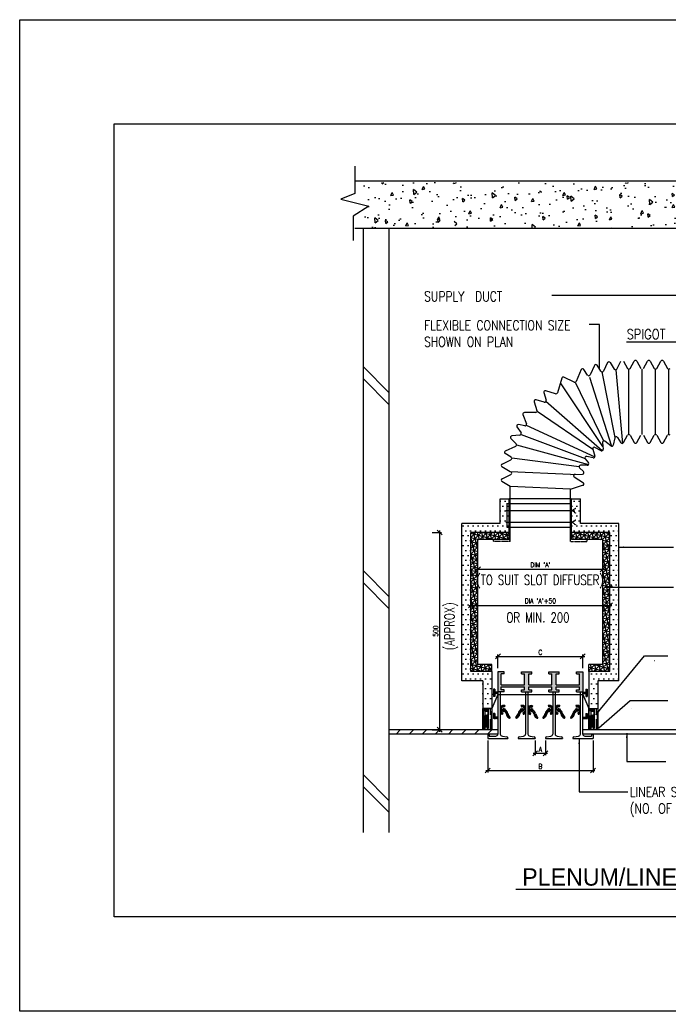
# Model space of a CAD drawing. Header units: millimetres. Extents: x -95178 to 274693, y -2232 to 263302.
# Drawn here: x 80620 to 97100, y 164454 to 189557 of the extents above; entities that cross this region are included whole.
import ezdxf
from ezdxf.enums import TextEntityAlignment as Align

# ---------------------------------------------------------------- set-up
doc = ezdxf.new("R2010")
doc.units = ezdxf.units.MM
doc.linetypes.add('DASHED', pattern=[0.75, 0.5, -0.25])
doc.linetypes.add('HIDDEN', pattern=[0.375, 0.25, -0.125])
doc.layers.add('A4_BOUNDARY', color=6, linetype='Continuous', plot=False)
for name, color, linetype in [('AC-DUCT', 4, 'Continuous'), ('BK-S-DIF', 132, 'Continuous'), ('BKG-S030D_Griddim', 7, 'Continuous'), ('BLOCK_BOUNDARY', 5, 'Continuous'), ('BW-SHEARWALL-TXT', 7, 'Continuous'), ('DET', 9, 'Continuous'), ('DET-CLG', 75, 'Continuous'), ('DET-DIM', 61, 'Continuous'), ('DET-HATCH', 4, 'Continuous'), ('DET-SLAB', 3, 'Continuous'), ('DET-TXT', 4, 'Continuous'), ('INSULATION', 8, 'Continuous')]:
    doc.layers.add(name, color=color, linetype=linetype)
doc.styles.add('ROMANS', font='romans.shx', dxfattribs={"width": 0.8})
doc.styles.add('UNIV', font='univ.shx')
doc.dimstyles.new('DIM', dxfattribs={"dimscale": 50, "dimtxt": 2.5, "dimasz": 2.5, "dimexe": 1, "dimexo": 1, "dimgap": 0.8, "dimtad": 1, "dimdec": 0, "dimzin": 13, "dimdsep": 46, "dimtxsty": 'ROMANS', "dimblk": 'OBLIQUE', "dimcen": 1, "dimdle": 1, "dimclrd": 20, "dimclre": 20, "dimclrt": 7, "dimadec": 0, "dimazin": 0, "dimtfac": 0.4, "dimtdec": 0, "dimtix": 1, "dimtofl": 0, "dimtmove": 2, "dimatfit": 3, "dimfxl": 1, "dimtolj": 1, "dimtzin": 13, "dimlwd": -1, "dimlwe": -1, "dimarcsym": 0})
pattern_1 = [(37.5, (-8704.435, 86869.685), (-0.8504103, 26.012121), [0, -20.52, 0, -22.95, 0, -21.9375]), (7.5, (-8704.435, 86869.685), (23.8919855, 38.098972), [0, -11.07, 0, -18.495, 0, -7.0875]), (327.5, (-8721.04, 86869.685), (42.040915, 0.0763972), [0, -6.75, 0, -24.3, 0, -31.725]), (317.5, (-8721.04, 86869.685), (40.582709, 11.84862), [0, -3.375, 0, -15.93, 0, -18.225])]

# ---------------------------------------------------------------- blocks, each defined once
blk = doc.blocks.new('_Oblique')
at = {"layer": 'BKG-S030D_Griddim', "color": 0, "lineweight": -2}
blk.add_line((-0.5, -0.5), (0.5, 0.5), dxfattribs=at)
blk = doc.blocks.new('*D332')
at = {"layer": 'Defpoints', "color": 0, "linetype": 'ByBlock', "transparency": 16777216}
for p in [(92475, 171360), (95144, 171360), (95144, 170548)]:
    blk.add_point(p, dxfattribs=at)
at = {"layer": 'DET-DIM', "color": 20, "linetype": 'ByBlock', "transparency": 16777216}
for p, q in [((92475, 171310), (92475, 170498)), ((95144, 171310), (95144, 170498)), ((92425, 170548), (95194, 170548))]:
    blk.add_line(p, q, dxfattribs=at)
at = {"layer": 'DET-DIM', "color": 20, "linetype": 'ByBlock', "transparency": 16777216, "xscale": 125, "yscale": 125, "zscale": 125, "rotation": 180}
blk.add_blockref('_Oblique', (92475, 170548), dxfattribs=at)
at = {"layer": 'DET-DIM', "color": 20, "linetype": 'ByBlock', "transparency": 16777216, "xscale": 125, "yscale": 125, "zscale": 125}
blk.add_blockref('_Oblique', (95144, 170548), dxfattribs=at)
at = {"layer": 'DET-DIM', "color": 7, "linetype": 'ByBlock', "transparency": 16777216, "insert": (93810, 170651), "char_height": 125, "attachment_point": 5, "style": 'ROMANS'}
blk.add_mtext('\\A1;B', dxfattribs=at)
blk = doc.blocks.new('*D333')
at = {"layer": 'Defpoints', "color": 0, "linetype": 'ByBlock', "transparency": 16777216}
for p in [(93678, 171360), (93941, 171360), (93941, 170985)]:
    blk.add_point(p, dxfattribs=at)
at = {"layer": 'DET-DIM', "color": 20, "linetype": 'ByBlock', "transparency": 16777216}
for p, q in [((93678, 171310), (93678, 170935)), ((93941, 171310), (93941, 170935)), ((93628, 170985), (93991, 170985))]:
    blk.add_line(p, q, dxfattribs=at)
at = {"layer": 'DET-DIM', "color": 20, "linetype": 'ByBlock', "transparency": 16777216, "xscale": 125, "yscale": 125, "zscale": 125, "rotation": 180}
blk.add_blockref('_Oblique', (93678, 170985), dxfattribs=at)
at = {"layer": 'DET-DIM', "color": 20, "linetype": 'ByBlock', "transparency": 16777216, "xscale": 125, "yscale": 125, "zscale": 125}
blk.add_blockref('_Oblique', (93941, 170985), dxfattribs=at)
at = {"layer": 'DET-DIM', "color": 7, "linetype": 'ByBlock', "transparency": 16777216, "insert": (93810, 171087), "char_height": 125, "attachment_point": 5, "style": 'ROMANS'}
blk.add_mtext('\\A1;A', dxfattribs=at)
blk = doc.blocks.new('*D337')
at = {"layer": 'Defpoints', "color": 0, "linetype": 'ByBlock', "transparency": 16777216}
for p in [(94885, 173438), (92735, 173090), (94885, 173090)]:
    blk.add_point(p, dxfattribs=at)
at = {"layer": 'DET-DIM', "color": 20, "linetype": 'ByBlock', "transparency": 16777216}
for p, q in [((92735, 173140), (92735, 173488)), ((94885, 173140), (94885, 173488)), ((92685, 173438), (94935, 173438))]:
    blk.add_line(p, q, dxfattribs=at)
at = {"layer": 'DET-DIM', "color": 20, "linetype": 'ByBlock', "transparency": 16777216, "xscale": 125, "yscale": 125, "zscale": 125, "rotation": 180}
blk.add_blockref('_Oblique', (92735, 173438), dxfattribs=at)
at = {"layer": 'DET-DIM', "color": 20, "linetype": 'ByBlock', "transparency": 16777216, "xscale": 125, "yscale": 125, "zscale": 125}
blk.add_blockref('_Oblique', (94885, 173438), dxfattribs=at)
at = {"layer": 'DET-DIM', "color": 7, "linetype": 'ByBlock', "transparency": 16777216, "insert": (93810, 173540), "char_height": 125, "attachment_point": 5, "style": 'ROMANS'}
blk.add_mtext('\\A1;C', dxfattribs=at)
blk = doc.blocks.new('*D334')
at = {"layer": 'Defpoints', "color": 0, "linetype": 'ByBlock', "transparency": 16777216}
for p in [(95392, 175643), (92228, 175161), (95392, 175161)]:
    blk.add_point(p, dxfattribs=at)
at = {"layer": 'DET-DIM', "color": 20, "linetype": 'ByBlock', "transparency": 16777216}
for p, q in [((92178, 175643), (95442, 175643)), ((92228, 175211), (92228, 175693)), ((95392, 175211), (95392, 175693))]:
    blk.add_line(p, q, dxfattribs=at)
at = {"layer": 'DET-DIM', "color": 20, "linetype": 'ByBlock', "transparency": 16777216, "xscale": 125, "yscale": 125, "zscale": 125, "rotation": 180}
blk.add_blockref('_Oblique', (92228, 175643), dxfattribs=at)
at = {"layer": 'DET-DIM', "color": 20, "linetype": 'ByBlock', "transparency": 16777216, "xscale": 125, "yscale": 125, "zscale": 125}
blk.add_blockref('_Oblique', (95392, 175643), dxfattribs=at)
at = {"layer": 'DET-DIM', "color": 7, "linetype": 'ByBlock', "transparency": 16777216, "insert": (93810, 175757), "char_height": 125, "attachment_point": 5, "style": 'ROMANS'}
blk.add_mtext("\\A1;DIM 'A'", dxfattribs=at)
blk = doc.blocks.new('*D335')
at = {"layer": 'Defpoints', "color": 0, "linetype": 'ByBlock', "transparency": 16777216}
for p in [(92048, 174838), (95572, 174838), (95572, 174730)]:
    blk.add_point(p, dxfattribs=at)
at = {"layer": 'DET-DIM', "color": 20, "linetype": 'ByBlock', "transparency": 16777216}
for p, q in [((91998, 174730), (95622, 174730)), ((92048, 174788), (92048, 174680)), ((95572, 174788), (95572, 174680))]:
    blk.add_line(p, q, dxfattribs=at)
at = {"layer": 'DET-DIM', "color": 20, "linetype": 'ByBlock', "transparency": 16777216, "xscale": 125, "yscale": 125, "zscale": 125, "rotation": 180}
blk.add_blockref('_Oblique', (92048, 174730), dxfattribs=at)
at = {"layer": 'DET-DIM', "color": 20, "linetype": 'ByBlock', "transparency": 16777216, "xscale": 125, "yscale": 125, "zscale": 125}
blk.add_blockref('_Oblique', (95572, 174730), dxfattribs=at)
at = {"layer": 'DET-DIM', "color": 7, "linetype": 'ByBlock', "transparency": 16777216, "insert": (93810, 174844), "char_height": 125, "attachment_point": 5, "style": 'ROMANS'}
blk.add_mtext("\\A1;DIA 'A'+50", dxfattribs=at)
blk = doc.blocks.new('*D336')
at = {"layer": 'Defpoints', "color": 0, "linetype": 'ByBlock', "transparency": 16777216}
for p in [(91020, 176576), (91020, 171581), (91258, 171581)]:
    blk.add_point(p, dxfattribs=at)
at = {"layer": 'DET-DIM', "color": 20, "linetype": 'ByBlock', "transparency": 16777216}
for p, q in [((91070, 176576), (91308, 176576)), ((91258, 176626), (91258, 171531)), ((91070, 171581), (91308, 171581))]:
    blk.add_line(p, q, dxfattribs=at)
at = {"layer": 'DET-DIM', "color": 20, "linetype": 'ByBlock', "transparency": 16777216, "xscale": 125, "yscale": 125, "zscale": 125}
for p, rotation in [((91258, 176576), 90), ((91258, 171581), 270)]:
    blk.add_blockref('_Oblique', p, dxfattribs=dict(at, rotation=rotation))
at = {"layer": 'DET-DIM', "color": 7, "linetype": 'ByBlock', "transparency": 16777216, "insert": (91155, 174079), "char_height": 125, "attachment_point": 5, "rotation": 90, "style": 'ROMANS'}
blk.add_mtext('\\A1;500', dxfattribs=at)

msp = doc.modelspace()

# ---------------------------------------------------------------- hatches: boundary and pattern name
at = {"layer": 'BK-S-DIF'}
h = msp.add_hatch(dxfattribs=at)
h.set_pattern_fill('AR-SAND', color=8, scale=27, style=0)
h.set_pattern_definition([(37.5, (-8704.435, 87238.282), (-1.700821, 52.024242), [0, -41.04, 0, -45.9, 0, -43.875]), (7.5, (-8704.435, 87238.28), (47.78397, 76.197944), [0, -22.14, 0, -36.99, 0, -14.175]), (327.5, (-8737.645, 87238.282), (84.08183, 0.152794), [0, -13.5, 0, -48.6, 0, -63.45]), (317.5, (-8737.645, 87238.28), (81.16542, 23.69724), [0, -6.75, 0, -31.86, 0, -36.45])])
h.paths.add_polyline_path([(93518.272, 172666.005), (93809.931, 172666.005), (93809.931, 172721.505), (93518.272, 172721.505), (93518.272, 172993.448), (93593.272, 172993.448), (93593.272, 173045.948), (93331.137, 173045.948), (93331.137, 172993.448), (93406.137, 172993.448), (93406.137, 172721.505), (92817.883, 172721.505), (92817.883, 172993.448), (92892.365, 172993.448), (92892.365, 173045.948), (92734.56, 173045.948), (92734.56, 172538.994), (92892.365, 172538.994), (92892.365, 172591.494), (92817.883, 172591.494), (92817.883, 172666.005), (93406.137, 172666.005), (93406.137, 172591.494), (93331.137, 172591.494), (93331.137, 172538.994), (93593.272, 172538.994), (93593.272, 172591.494), (93518.272, 172591.494)])
h.paths.add_polyline_path([(94213.083, 172721.505), (94213.083, 172993.448), (94288.083, 172993.448), (94288.083, 173045.948), (94025.948, 173045.948), (94025.948, 172993.448), (94100.948, 172993.448), (94100.948, 172721.505), (93809.931, 172721.505), (93809.931, 172666.005), (94100.948, 172666.005), (94100.948, 172591.494), (94025.948, 172591.494), (94025.948, 172538.994), (94288.083, 172538.994), (94288.083, 172591.494), (94213.083, 172591.494), (94213.083, 172666.005), (94801.979, 172666.005), (94801.979, 172591.494), (94727.497, 172591.494), (94727.497, 172538.994), (94885.302, 172538.994), (94885.302, 173045.948), (94727.497, 173045.948), (94727.497, 172993.448), (94801.979, 172993.448), (94801.979, 172721.505)])
h = msp.add_hatch(dxfattribs=at)
h.set_pattern_fill('AR-SAND', color=8, scale=18, style=0)
h.set_pattern_definition([(37.5, (-111480.124, 3004.512), (-1.1338804, 34.6828278), [0, -27.36, 0, -30.6, 0, -29.25]), (7.5, (-111480.124, 3004.51), (31.855981, 50.798629), [0, -14.76, 0, -24.66, 0, -9.45]), (327.5, (-111502.264, 3004.512), (56.0545535, 0.101863), [0, -9, 0, -32.4, 0, -42.3]), (317.5, (-111502.264, 3004.51), (54.110279, 15.79816), [0, -4.5, 0, -21.24, 0, -24.3])])
h.paths.add_polyline_path([(92659.56, 172497.801), (92734.56, 172497.801), (92734.56, 172535.301), (92659.56, 172535.301), (92659.56, 172608.405), (92622.06, 172608.405), (92622.06, 172424.697), (92659.56, 172424.697)])
h.paths.add_polyline_path([(92622.06, 171862.295), (92734.56, 171862.295), (92734.56, 171899.795), (92659.56, 171899.795), (92659.56, 171993.61), (92622.06, 171993.61)])
h = msp.add_hatch(dxfattribs=at)
h.set_pattern_fill('AR-SAND', color=8, scale=13.5, style=0)
h.set_pattern_definition(pattern_1)
h.paths.add_polyline_path([(94885.302, 172535.301), (94885.302, 172497.801), (94960.302, 172497.801), (94960.302, 172424.697), (94997.802, 172424.697), (94997.802, 172608.405), (94960.302, 172608.405), (94960.302, 172535.301)])
h.paths.add_polyline_path([(94960.302, 171899.795), (94885.302, 171899.795), (94885.302, 171862.295), (94997.802, 171862.295), (94997.802, 171993.61), (94960.302, 171993.61)])
h = msp.add_hatch(dxfattribs=at)
h.set_pattern_fill('AR-SAND', color=8, scale=13.5, style=0)
h.set_pattern_definition(pattern_1)
h.paths.add_polyline_path([(92861.277, 172009.679), (92851.572, 171973.457, -0.154689742), (92793.704, 172010.446), (92793.704, 172156.027, -0.292294911), (92910.402, 172193.016), (92900.697, 172156.794, 1)])
h = msp.add_hatch(dxfattribs=at)
h.set_pattern_fill('AR-SAND', color=8, scale=13.5, style=0)
h.set_pattern_definition(pattern_1)
h.paths.add_polyline_path([(92919.639, 172083.236, 1), (92842.335, 172083.236, 1)])
h = msp.add_hatch(dxfattribs=at)
h.set_pattern_fill('AR-SAND', color=8, scale=13.5, style=0)
h.set_pattern_definition(pattern_1)
edge = h.paths.add_edge_path()
edge.add_arc((92856.821, 171970.894), 85.832, 12.093389, 63.1300068)
edge.add_arc((92870.082, 171976.888), 113.676, 9.6281927, 64.2669329)
edge.add_arc((93031.074, 171886.165), 12, 325.8279425, 400.885584)
edge.add_arc((93267.539, 172090.893), 300.776, 198.4104095, 220.885584)
edge.add_arc((93030.907, 171885.919), 12, 246.9232738, 325.8279425)
edge.add_arc((93081.934, 172005.685), 142.183, 186.7893058, 246.9232738)
edge.add_line((93041.002, 171879.424), (93040.836, 171879.179))
h = msp.add_hatch(dxfattribs=at)
h.set_pattern_fill('AR-SAND', color=8, scale=13.5, style=0)
h.set_pattern_definition(pattern_1)
edge = h.paths.add_edge_path()
edge.add_arc((93372.135, 171970.894), 85.832, 116.8699932, 167.906611)
edge.add_arc((93358.875, 171976.888), 113.676, 115.7330671, 170.3718073)
edge.add_arc((93197.882, 171886.165), 12, 139.114416, 214.1720575)
edge.add_arc((92961.418, 172090.893), 300.776, 319.114416, 341.5895905)
edge.add_arc((93198.049, 171885.919), 12, 214.1720575, 293.0767262)
edge.add_arc((93147.022, 172005.685), 142.183, 293.0767262, 353.2106942)
edge.add_line((93187.954, 171879.424), (93188.121, 171879.179))
h = msp.add_hatch(dxfattribs=at)
h.set_pattern_fill('AR-SAND', color=8, scale=13.5, style=0)
h.set_pattern_definition(pattern_1)
h.paths.add_polyline_path([(93386.622, 172083.236, 1), (93309.317, 172083.236, 1)])
h = msp.add_hatch(dxfattribs=at)
h.set_pattern_fill('AR-SAND', color=8, scale=13.5, style=0)
h.set_pattern_definition(pattern_1)
h.paths.add_polyline_path([(93367.679, 172009.679), (93377.385, 171973.457, 0.154689742), (93435.253, 172010.446), (93435.253, 172156.027, 0.292294911), (93318.554, 172193.016), (93328.26, 172156.794, -1)])
h = msp.add_hatch(dxfattribs=at)
h.set_pattern_fill('AR-SAND', color=8, scale=13.5, style=0)
h.set_pattern_definition(pattern_1)
h.paths.add_polyline_path([(93563.808, 172006.078), (93554.103, 171969.856, -0.154689742), (93496.235, 172006.845), (93496.235, 172152.426, -0.292294911), (93612.933, 172189.415), (93603.228, 172153.193, 1)])
h = msp.add_hatch(dxfattribs=at)
h.set_pattern_fill('AR-SAND', color=8, scale=13.5, style=0)
h.set_pattern_definition(pattern_1)
h.paths.add_polyline_path([(93622.17, 172079.636, 1), (93544.866, 172079.636, 1)])
h = msp.add_hatch(dxfattribs=at)
h.set_pattern_fill('AR-SAND', color=8, scale=13.5, style=0)
h.set_pattern_definition(pattern_1)
edge = h.paths.add_edge_path()
edge.add_arc((93559.352, 171967.294), 85.832, 12.093389, 63.1300068)
edge.add_arc((93572.613, 171973.288), 113.676, 9.6281927, 64.2669329)
edge.add_arc((93733.605, 171882.564), 12, 325.8279425, 400.885584)
edge.add_arc((93970.07, 172087.292), 300.776, 198.4104095, 220.885584)
edge.add_arc((93733.438, 171882.318), 12, 246.9232738, 325.8279425)
edge.add_arc((93784.465, 172002.084), 142.183, 186.7893058, 246.9232738)
edge.add_line((93743.533, 171875.824), (93743.367, 171875.578))
h = msp.add_hatch(dxfattribs=at)
h.set_pattern_fill('AR-SAND', color=8, scale=13.5, style=0)
h.set_pattern_definition(pattern_1)
edge = h.paths.add_edge_path()
edge.add_arc((94060.635, 171970.894), 85.832, 116.8699932, 167.906611)
edge.add_arc((94047.375, 171976.888), 113.676, 115.7330671, 170.3718073)
edge.add_arc((93886.382, 171886.165), 12, 139.114416, 214.1720575)
edge.add_arc((93649.918, 172090.893), 300.776, 319.114416, 341.5895905)
edge.add_arc((93886.549, 171885.919), 12, 214.1720575, 293.0767262)
edge.add_arc((93835.522, 172005.685), 142.183, 293.0767262, 353.2106942)
edge.add_line((93876.454, 171879.424), (93876.621, 171879.179))
h = msp.add_hatch(dxfattribs=at)
h.set_pattern_fill('AR-SAND', color=8, scale=13.5, style=0)
h.set_pattern_definition(pattern_1)
h.paths.add_polyline_path([(94075.122, 172083.236, 1), (93997.817, 172083.236, 1)])
h = msp.add_hatch(dxfattribs=at)
h.set_pattern_fill('AR-SAND', color=8, scale=13.5, style=0)
h.set_pattern_definition(pattern_1)
h.paths.add_polyline_path([(94056.179, 172009.679), (94065.885, 171973.457, 0.154689742), (94123.753, 172010.446), (94123.753, 172156.027, 0.292294911), (94007.054, 172193.016), (94016.76, 172156.794, -1)])
h = msp.add_hatch(dxfattribs=at)
h.set_pattern_fill('AR-SAND', color=8, scale=13.5, style=0)
h.set_pattern_definition(pattern_1)
h.paths.add_polyline_path([(94183.753, 172156.027), (94183.753, 172010.446, 0.154689742), (94241.621, 171973.457), (94251.327, 172009.679, -1), (94290.746, 172156.794), (94300.452, 172193.016, 0.292294911)])
h = msp.add_hatch(dxfattribs=at)
h.set_pattern_fill('AR-SAND', color=8, scale=13.5, style=0)
h.set_pattern_definition(pattern_1)
edge = h.paths.add_edge_path()
edge.add_arc((94271.036, 172083.236), 38.652, 0, 360)
h = msp.add_hatch(dxfattribs=at)
h.set_pattern_fill('AR-SAND', color=8, scale=13.5, style=0)
h.set_pattern_definition(pattern_1)
edge = h.paths.add_edge_path()
edge.add_arc((94260.131, 171976.888), 113.676, 9.6281927, 64.2669329)
edge.add_arc((94421.123, 171886.165), 12, 325.8279425, 400.885584)
edge.add_arc((94657.588, 172090.893), 300.776, 198.4104095, 220.885584)
edge.add_arc((94420.957, 171885.919), 12, 246.9232738, 325.8279425)
edge.add_arc((94471.984, 172005.685), 142.183, 186.7893058, 246.9232738)
edge.add_line((94431.052, 171879.424), (94430.885, 171879.179))
edge.add_arc((94246.871, 171970.894), 85.832, 12.093389, 63.1300068)
h = msp.add_hatch(dxfattribs=at)
h.set_pattern_fill('AR-SAND', color=8, scale=13.5, style=0)
h.set_pattern_definition(pattern_1)
edge = h.paths.add_edge_path()
edge.add_arc((94762.184, 171970.894), 85.832, 116.8699932, 167.906611)
edge.add_arc((94748.924, 171976.888), 113.676, 115.7330671, 170.3718073)
edge.add_arc((94587.932, 171886.165), 12, 139.114416, 214.1720575)
edge.add_arc((94351.467, 172090.893), 300.776, 319.114416, 341.5895905)
edge.add_arc((94588.099, 171885.919), 12, 214.1720575, 293.0767262)
edge.add_arc((94537.071, 172005.685), 142.183, 293.0767262, 353.2106942)
edge.add_line((94578.003, 171879.424), (94578.17, 171879.179))
h = msp.add_hatch(dxfattribs=at)
h.set_pattern_fill('AR-SAND', color=8, scale=13.5, style=0)
h.set_pattern_definition(pattern_1)
h.paths.add_polyline_path([(94776.671, 172083.236, 1), (94699.367, 172083.236, 1)])
h = msp.add_hatch(dxfattribs=at)
h.set_pattern_fill('AR-SAND', color=8, scale=13.5, style=0)
h.set_pattern_definition(pattern_1)
h.paths.add_polyline_path([(94757.728, 172009.679), (94767.434, 171973.457, 0.154689742), (94825.302, 172010.446), (94825.302, 172156.027, 0.292294911), (94708.603, 172193.016), (94718.309, 172156.794, -1)])
at = {"layer": 'DET-CLG'}
h = msp.add_hatch(dxfattribs=at)
h.set_pattern_fill('ANSI31', color=256, scale=1875, style=0)
h.set_pattern_definition([(45, (7177.6, 86840), (-165.72815, 165.72815), [])])
h.paths.add_polyline_path([(89982.236, 171581.367), (89982.236, 171472.053), (92734.56, 171472.053), (92734.56, 171581.367)])
at = {"layer": 'DET-HATCH'}
h = msp.add_hatch(dxfattribs=at)
h.set_pattern_fill('AR-CONC', color=256, scale=112.5, angle=45, style=0)
h.set_pattern_definition([(95, (7177.6, 86840), (620.496, 520.658), [84.375, -928.125]), (40, (7177.6, 86840), (-708.741, 487.989), [67.5, -742.5]), (145.4514, (7229.3, 86883.4), (-88.2444, 1008.647), [71.7077, -788.785]), (91.1842, (7018.5, 86999.1), (980.6546, 717.3155), [126.562, -1392.187]), (141.6356, (7100.2, 87058.9), (-31.386, 1518.426), [107.562, -1183.177]), (36.1842, (7018.5, 86999.1), (-31.388, 1518.426), [101.25, -1113.75]), (66, (7137.8, 87038.87), (795.118, 154.5553), [84.375, -928.125]), (11, (7137.8, 87038.9), (-383.297, 770.4095), [67.5, -742.5]), (116.4514, (7204.1, 87051.75), (411.8216, 924.9644), [71.7077, -788.785]), (82.5, (7177.6, 86840), (-255.14233, 274.48854), [0, -733.5, 0, -753.75, 0, -745.3125]), (52.5, (7177.6, 86840), (-104.4821, 523.0231), [0, -429.75, 0, -716.625, 0, -284.0625]), (12.5, (7000.2, 86662.6), (442.59544, 406.71086), [0, -281.25, 0, -877.5, 0, -1164.375]), (2.5, (6920.66, 86583.05), (384.2887, 543.5548), [0, -365.625, 0, -582.75, 0, -826.875])])
h.paths.add_polyline_path([(91624.278, 184281.179), (91507.24, 184612.901, -0.056944179), (91587.995, 184656.23), (91652.988, 184281.179), (91716.575, 184281.179), (91667.186, 184678.706, -0.087420426), (91807.264, 184678.706), (91757.876, 184281.179), (91821.462, 184281.179), (91886.456, 184656.23, -0.056944179), (91967.211, 184612.901), (91850.173, 184281.179), (95769.689, 184281.179), (95652.651, 184612.901, -0.056944179), (95733.407, 184656.23), (95798.4, 184281.179), (95861.987, 184281.179), (95812.598, 184678.706, -0.087420426), (95952.676, 184678.706), (95903.287, 184281.179), (95966.874, 184281.179), (96031.867, 184656.23, -0.056944179), (96112.622, 184612.901), (95995.585, 184281.179), (101312.707, 184281.179), (101195.669, 184612.901, -0.056944179), (101276.424, 184656.23), (101341.418, 184281.179), (101405.004, 184281.179), (101355.616, 184678.706, -0.087420426), (101495.694, 184678.706), (101446.305, 184281.179), (101509.892, 184281.179), (101574.885, 184656.23, -0.056944179), (101655.64, 184612.901), (101538.602, 184281.179), (107205.665, 184281.179), (107088.627, 184612.901, -0.056944179), (107169.382, 184656.23), (107234.376, 184281.179), (107297.962, 184281.179), (107248.574, 184678.706, -0.087420426), (107388.652, 184678.706), (107339.263, 184281.179), (107402.85, 184281.179), (107467.843, 184656.23, -0.056944179), (107548.598, 184612.901), (107431.56, 184281.179), (107830.233, 184281.179), (107830.233, 185437.443), (89325.541, 185437.443), (89325.541, 184281.179)])
at = {"layer": 'INSULATION'}
h = msp.add_hatch(dxfattribs=at)
h.set_pattern_fill('DOTS', color=256, scale=2000, style=0)
h.set_pattern_definition([(0, (304042.44, 63621.16), (62.5, 125), [0, -125])])
h.paths.add_polyline_path([(92048.304, 173051.358), (92048.304, 176576.358), (93022.441, 176576.358), (93022.441, 177429.901), (92792.441, 177429.901), (92792.441, 176806.358), (91817.522, 176806.358), (91817.022, 176805.858), (91817.022, 172821.858), (91817.522, 172821.358), (92352.34, 172821.358), (92352.34, 172119.415), (92582.34, 172119.415), (92582.34, 173051.358)])
h.paths.add_polyline_path([(94827.421, 176806.358), (94827.421, 177429.901), (94597.421, 177429.901), (94597.421, 176576.358), (95571.558, 176576.358), (95571.558, 173051.358), (95037.523, 173051.358), (95037.523, 172119.415), (95267.523, 172119.415), (95267.523, 172821.358), (95801.058, 172821.358), (95801.558, 172821.858), (95801.558, 176805.858), (95801.058, 176806.358)])
h = msp.add_hatch(dxfattribs=at)
h.set_pattern_fill('NET3', color=256, scale=800, angle=45, style=0)
h.set_pattern_definition([(45, (249451.52, 39133.57), (-70.71068, 70.71068), []), (105, (249451.52, 39133.57), (-96.592583, -25.881905), []), (165, (249451.52, 39133.57), (-25.881905, -96.592583), [])])
h.paths.add_polyline_path([(95391.558, 176396.358), (95391.558, 173231.358), (95037.523, 173231.358), (95037.523, 173051.358), (95571.558, 173051.358), (95571.558, 176576.358), (94597.421, 176576.358), (94597.421, 176396.858), (94597.921, 176396.358)])
h.paths.add_polyline_path([(93022.441, 176396.358), (93022.441, 176576.358), (92048.304, 176576.358), (92048.304, 173051.358), (92582.34, 173051.358), (92582.34, 173231.358), (92228.304, 173231.358), (92228.304, 176396.358)])
h = msp.add_hatch(dxfattribs=at)
h.set_pattern_fill('AR-RROOF', color=256, scale=80, angle=90, style=0)
h.set_pattern_definition([(90, (249451.52, 39133.566), (-80, 176), [1200, -160, 400, -80]), (90, (249411.52, 39239.97), (-106.4, -80), [240, -26.4, 480, -60]), (90, (249383.52, 39173.566), (-53.6, 416), [640, -112, 320, -80])])
h.paths.add_polyline_path([(92352.34, 171581.367), (92581.022, 171581.367), (92581.022, 172119.415), (92352.34, 172119.415)])
h = msp.add_hatch(dxfattribs=at)
h.set_pattern_fill('AR-RROOF', color=256, scale=80, angle=90, style=0)
h.set_pattern_definition([(90, (252136.705, 39133.566), (-80, 176), [1200, -160, 400, -80]), (90, (252096.7, 39239.97), (-106.4, -80), [240, -26.4, 480, -60]), (90, (252068.705, 39173.566), (-53.6, 416), [640, -112, 320, -80])])
h.paths.add_polyline_path([(95037.523, 171581.367), (95266.205, 171581.367), (95266.205, 172119.415), (95037.523, 172119.415)])

# ---------------------------------------------------------------- linework, layer by layer
at = {"layer": 'A4_BOUNDARY'}
msp.add_lwpolyline([(80619.738, 189557.192), (116122.491, 189557.192), (116122.491, 164454.235), (80619.738, 164454.235)], close=True, dxfattribs=at)
at = {"layer": 'AC-DUCT', "color": 9}
for p, q in [((95179.5, 180806.93), (95068.223, 180567.198)), ((95341.895, 180657.49), (95245.256, 180811.11)), ((95515.429, 180875.985), (95407.14, 180660.613)), ((95581.088, 180878.433), (95680.74, 180712.347)), ((95745.97, 180713.967), (95851.304, 180911.085)), ((95917.062, 180911.796), (96019.6, 180729.505)), ((96084.968, 180729.505), (96188.35, 180913.295)), ((96254.108, 180914.006), (96356.647, 180731.715)), ((96424.743, 180729.505), (96528.125, 180913.295)), ((96593.493, 180913.295), (96696.875, 180729.505)), ((96762.243, 180729.505), (96865.625, 180913.295)), ((96930.993, 180913.295), (97034.375, 180729.505)), ((94666.956, 180382.048), (94404.342, 180506.185)), ((94843.612, 180699.254), (94717.516, 180401.335)), ((95002.822, 180562.466), (94909.533, 180705.158)), ((95059.247, 180512.601), (95611.297, 178761.761)), ((95367.933, 180640.395), (95699.779, 178980.896)), ((95721.72, 180695.194), (95893.049, 178830.208)), ((96052.284, 179057.433), (96052.284, 180710.39)), ((96392.059, 179057.433), (96392.059, 180710.39)), ((96729.559, 179057.433), (96729.559, 180710.39)), ((97067.059, 179057.433), (97067.059, 180710.39)), ((94352.36, 180482.93), (94243.394, 180114.979)), ((95395.343, 178755.602), (94317.984, 180366.85)), ((94699.664, 180364.063), (95408.366, 178892.789)), ((93899.279, 180116.639), (93954.048, 179924.664)), ((94196.929, 180089.63), (93945.849, 180162.924)), ((93655.326, 179885.113), (93724.184, 179664.901)), ((93908.479, 179878.102), (93700.625, 179932.579)), ((95379.882, 178645.925), (93949.166, 179893.541)), ((93370.041, 179559.385), (93457.901, 179328.003)), ((93689.187, 179616.218), (93404.306, 179610.189)), ((93725.719, 179650.104), (95139.565, 178686.742)), ((93216.47, 179248.502), (93319.988, 179098.889)), ((93416.253, 179277.775), (93253.897, 179306.756)), ((93452.52, 179291.768), (95190.805, 178489.66)), ((93292.899, 179040.24), (93086.841, 179019.537)), ((93320.669, 179057.234), (94943.313, 178448.121)), ((95914.308, 178851.131), (96019.6, 179038.317)), ((96084.968, 179038.317), (96188.35, 178854.528)), ((96253.718, 178854.528), (96359.011, 179041.714)), ((96424.743, 179038.317), (96528.125, 178854.528)), ((96593.493, 178854.528), (96696.875, 179038.317)), ((96762.243, 179038.317), (96865.625, 178854.528)), ((96930.993, 178854.528), (97034.375, 179038.317)), ((92923.376, 178642.904), (93186.503, 178760.995)), ((93197.704, 178821.684), (93064.034, 178955.747)), ((93208.423, 178799.317), (95031.47, 178297.394)), ((95385.746, 178854.676), (95402.285, 178683.944)), ((95597.878, 178768.493), (95446.256, 178887.766)), ((95696.464, 178971.595), (95657.737, 178790.14)), ((95764.817, 178983.835), (95849.945, 178849.449)), ((93067.773, 178481.71), (92918.535, 178577.094)), ((95145.921, 178463.15), (94985.484, 178501.562)), ((95139.943, 178685.334), (95190.674, 178510.045)), ((95347.374, 178647.207), (95193.55, 178728.88)), ((93047.022, 178112.839), (92836.803, 178241.297)), ((92839.915, 178306.987), (93064.031, 178416.415)), ((94790.692, 178240.034), (93083.908, 178459.407)), ((94998.088, 178276.979), (94828.188, 178276.979)), ((94947.043, 178442.211), (95027.798, 178337.362)), ((92839.915, 177934.987), (93064.031, 178044.415)), ((93047.022, 178112.839), (93047.521, 178113.318)), ((94572.341, 178046.457), (93047.521, 178113.318)), ((94572.84, 178045.935), (94878.033, 178053.618)), ((94663.688, 177983.847), (94903.51, 177834.635)), ((94802.711, 178211.963), (94903.51, 178118.635)), ((93047.022, 177740.839), (92836.803, 177869.297)), ((93047.022, 177740.839), (93047.521, 177741.318)), ((93047.022, 176344.066), (93047.022, 177740.839)), ((94572.341, 177674.457), (93047.521, 177741.318)), ((94572.84, 177673.935), (94878.033, 177769.618)), ((94572.84, 176344.066), (94572.84, 177673.935)), ((92967.86, 176704.339), (92967.86, 177317.812)), ((94602.84, 177300.937), (92967.86, 177300.937)), ((94602.84, 176704.339), (94602.84, 177317.812)), ((94602.84, 176704.339), (92967.86, 176704.339))]:
    msp.add_line(p, q, dxfattribs=at)
at = {"layer": 'AC-DUCT', "linetype": 'HIDDEN'}
for p, q in [((93022.441, 176396.858), (93022.441, 177429.901)), ((94597.421, 177429.901), (93022.441, 177429.901)), ((94572.84, 176559.566), (94572.84, 177473.109)), ((94597.421, 176396.858), (94597.421, 177429.901)), ((92624.014, 176344.066), (92624.014, 176404.066)), ((94995.848, 176344.066), (94995.848, 176404.066))]:
    msp.add_line(p, q, dxfattribs=at)
at = {"layer": 'AC-DUCT', "color": 6}
for p, q in [((92936.098, 177135.173), (94600.931, 177135.173)), ((92936.098, 176837.231), (94600.931, 176837.231))]:
    msp.add_line(p, q, dxfattribs=at)
at = {"layer": 'AC-DUCT', "color": 6, "linetype": 'HIDDEN'}
for p, q in [((94618.985, 177133.513), (94705.854, 177192.076)), ((94618.985, 177133.513), (94701.189, 177068.564)), ((94618.985, 176835.571), (94705.854, 176894.134)), ((94618.985, 176835.571), (94701.189, 176770.622))]:
    msp.add_line(p, q, dxfattribs=at)
at = {"layer": 'AC-DUCT'}
for p, q in [((92791.941, 176806.358), (92792.441, 176806.858)), ((94827.921, 176806.358), (94827.421, 176806.858)), ((92048.304, 173051.358), (92048.304, 176576.358)), ((93022.441, 176576.358), (92048.304, 176576.358)), ((95571.558, 176576.358), (94597.421, 176576.358)), ((95571.558, 173051.358), (95571.558, 176576.358)), ((92228.304, 176395.858), (92228.804, 176396.358)), ((92228.304, 173231.858), (92228.304, 176395.858)), ((93021.941, 176396.358), (92228.804, 176396.358)), ((94597.921, 176396.358), (94597.421, 176396.858)), ((95391.058, 176396.358), (94597.921, 176396.358)), ((95391.058, 176396.358), (95391.558, 176395.858)), ((95391.558, 173231.858), (95391.558, 176395.858)), ((92228.804, 173231.358), (92228.304, 173231.858)), ((92582.34, 173231.358), (92228.804, 173231.358)), ((92582.34, 173051.358), (92582.34, 173231.358)), ((95391.058, 173231.358), (95037.523, 173231.358)), ((95037.523, 173051.358), (95037.523, 173231.358)), ((95391.558, 173231.858), (95391.058, 173231.358)), ((92582.34, 173051.358), (92048.304, 173051.358)), ((92582.34, 173051.358), (92582.34, 172119.415)), ((95037.523, 173051.358), (95037.523, 172119.415)), ((95571.558, 173051.358), (95037.523, 173051.358)), ((92734.56, 172470.534), (92582.34, 172119.415)), ((92734.56, 172470.534), (94885.302, 172470.534)), ((94885.302, 172470.534), (95037.523, 172119.415))]:
    msp.add_line(p, q, dxfattribs=at)
at = {"layer": 'AC-DUCT', "linetype": 'DASHED'}
for p, q in [((93047.022, 176344.066), (92624.014, 176344.066)), ((94572.84, 176344.066), (94995.848, 176344.066))]:
    msp.add_line(p, q, dxfattribs=at)
at = {"layer": 'AC-DUCT', "color": 6, "linetype": 'HIDDEN', "const_width": 18.75}
for points in [[(94618.985, 177124.138, 1), (94618.985, 177142.888, 1)], [(94618.985, 176826.196, 1), (94618.985, 176844.946, 1)]]:
    msp.add_lwpolyline(points, format="xyb", close=True, dxfattribs=at)
at = {"layer": 'AC-DUCT', "color": 9}
for centre, radius, start, end in [((95213.514, 180791.142), 37.5, 32.173256, 155.1007956), ((95548.932, 180859.14), 37.5, 30.9638884, 153.3068121), ((96221.424, 180895.621), 37.5, 29.3577535, 151.8813025), ((96560.809, 180894.91), 37.5, 29.3577535, 150.6422465), ((96898.309, 180894.91), 37.5, 29.3577535, 150.6422465), ((94388.316, 180472.282), 37.5, 64.7000991, 163.5037366), ((94878.146, 180684.637), 37.5, 33.1757401, 157.0592211), ((95034.209, 180582.986), 37.5, 213.1757401, 335.1007956), ((95373.636, 180677.458), 37.5, 212.173256, 333.3068121), ((95712.896, 180731.641), 37.5, 210.9638884, 331.8813025), ((96052.284, 180747.89), 37.5, 209.3577535, 330.6422465), ((96729.559, 180747.89), 37.5, 209.3577535, 330.6422465), ((97067.059, 180747.89), 37.5, 209.3577535, 330.6422465), ((94682.982, 180415.952), 37.5, 244.7000991, 337.0592211), ((93935.341, 180126.927), 37.5, 73.726587, 195.9228981), ((94207.438, 180125.627), 37.5, 253.726587, 343.5037366), ((93691.117, 179896.304), 37.5, 75.3133995, 197.363922), ((93917.987, 179914.376), 37.5, 255.3133995, 15.9228981), ((93405.099, 179572.697), 37.5, 91.2124367, 200.7924932), ((93688.393, 179653.71), 37.5, 271.2124367, 17.363922), ((93247.308, 179269.839), 37.5, 79.8790797, 214.6796831), ((93422.843, 179314.691), 37.5, 259.8790797, 20.7924932), ((93090.589, 178982.225), 37.5, 95.7372425, 224.9159194), ((93289.15, 179077.552), 37.5, 275.7372425, 34.6796831), ((95733.138, 178963.768), 37.5, 32.3523774, 167.9522989), ((96052.284, 179019.933), 37.5, 29.3577535, 150.6422465), ((96729.559, 179019.933), 37.5, 29.3577535, 150.6422465), ((97067.059, 179019.933), 37.5, 29.3577535, 150.6422465), ((93171.149, 178795.207), 37.5, 294.1704405, 44.9159194), ((95175.965, 178695.759), 37.5, 62.0338183, 196.1410944), ((95423.071, 178858.292), 37.5, 51.8097643, 185.5330482), ((95621.063, 178797.967), 37.5, 231.8097643, 347.9522989), ((95882.276, 178862.415), 33.961, 197.5664693, 340.5938446), ((96221.034, 178872.912), 37.5, 209.3577535, 330.6422465), ((96560.809, 178872.912), 37.5, 209.3577535, 330.6422465), ((96898.309, 178872.912), 37.5, 209.3577535, 330.6422465), ((92938.731, 178608.691), 37.5, 114.1704405, 237.4157264), ((94976.752, 178465.093), 37.5, 76.5356968, 217.6035284), ((95154.652, 178499.62), 37.5, 256.5356968, 16.1410944), ((95364.959, 178680.328), 37.5, 242.0338183, 5.5330482), ((92856.368, 178273.289), 37.5, 116.0246719, 238.5517557), ((93047.577, 178450.113), 37.5, 296.0246719, 57.4157264), ((94828.188, 178239.479), 37.5, 90, 227.2041832), ((94998.088, 178314.479), 37.5, 270, 37.6035284), ((93047.577, 178078.113), 37.5, 296.0246719, 57.4157264), ((94689.165, 178011.363), 37.5, 90, 227.2041832), ((94878.033, 178091.118), 37.5, 270, 47.2041832), ((92856.368, 177901.289), 37.5, 116.0246719, 238.5517557), ((94878.033, 177807.118), 37.5, 270, 47.2041832)]:
    msp.add_arc(centre, radius, start, end, dxfattribs=at)
at = {"layer": 'BK-S-DIF'}
for p, q in [((92892.365, 173045.948), (92734.56, 173045.948)), ((92734.56, 173045.948), (92734.56, 172538.994)), ((92892.365, 172993.448), (92817.883, 172993.448)), ((92817.883, 172721.505), (92817.883, 172993.448)), ((92892.365, 172993.448), (92892.365, 173045.948)), ((93331.137, 173045.948), (93593.272, 173045.948)), ((93331.137, 172993.448), (93331.137, 173045.948)), ((93331.137, 172993.448), (93406.137, 172993.448)), ((93406.137, 172721.505), (93406.137, 172993.448)), ((93518.272, 172993.448), (93593.272, 172993.448)), ((93518.272, 172721.505), (93518.272, 172993.448)), ((93593.272, 172993.448), (93593.272, 173045.948)), ((94025.948, 173045.948), (94288.083, 173045.948)), ((94025.948, 172993.448), (94025.948, 173045.948)), ((94025.948, 172993.448), (94100.948, 172993.448)), ((94100.948, 172721.505), (94100.948, 172993.448)), ((94213.083, 172993.448), (94288.083, 172993.448)), ((94213.083, 172721.505), (94213.083, 172993.448)), ((94288.083, 172993.448), (94288.083, 173045.948)), ((94727.497, 173045.948), (94885.302, 173045.948)), ((94727.497, 172993.448), (94727.497, 173045.948)), ((94727.497, 172993.448), (94801.979, 172993.448)), ((94801.979, 172721.505), (94801.979, 172993.448)), ((94885.302, 173045.948), (94885.302, 172538.994)), ((92817.883, 172721.505), (93406.137, 172721.505)), ((93518.272, 172721.505), (94100.948, 172721.505)), ((94213.083, 172721.505), (94801.979, 172721.505)), ((92659.56, 172608.405), (92622.06, 172608.405)), ((92622.06, 172608.405), (92622.06, 172424.697)), ((92659.56, 172608.405), (92659.56, 172535.301)), ((92734.56, 172535.301), (92659.56, 172535.301)), ((92734.56, 172497.801), (92659.56, 172497.801)), ((92659.56, 172497.801), (92659.56, 172424.697)), ((92734.56, 172538.994), (92734.56, 171472.053)), ((92892.365, 172538.994), (92734.56, 172538.994)), ((92794.56, 172538.994), (92794.56, 171472.053)), ((92817.883, 172666.005), (93406.137, 172666.005)), ((92817.883, 172591.494), (92817.883, 172666.005)), ((92892.365, 172591.494), (92817.883, 172591.494)), ((92892.365, 172538.994), (92892.365, 172591.494)), ((93331.137, 172591.494), (93406.137, 172591.494)), ((93331.137, 172538.994), (93331.137, 172591.494)), ((93331.137, 172538.994), (93593.272, 172538.994)), ((93406.137, 172591.494), (93406.137, 172666.005)), ((93435.253, 172538.994), (93435.253, 171472.053)), ((93495.253, 172538.994), (93495.253, 171472.053)), ((93518.272, 172666.005), (94100.948, 172666.005)), ((93518.272, 172591.494), (93518.272, 172666.005)), ((93518.272, 172591.494), (93593.272, 172591.494)), ((93593.272, 172538.994), (93593.272, 172591.494)), ((94025.948, 172591.494), (94100.948, 172591.494)), ((94025.948, 172538.994), (94025.948, 172591.494)), ((94025.948, 172538.994), (94288.083, 172538.994)), ((94100.948, 172591.494), (94100.948, 172666.005)), ((94123.753, 172538.994), (94123.753, 171472.053)), ((94183.753, 172538.994), (94183.753, 171472.053)), ((94213.083, 172591.494), (94213.083, 172666.005)), ((94213.083, 172666.005), (94801.979, 172666.005)), ((94213.083, 172591.494), (94288.083, 172591.494)), ((94288.083, 172538.994), (94288.083, 172591.494)), ((94727.497, 172591.494), (94801.979, 172591.494)), ((94727.497, 172538.994), (94727.497, 172591.494)), ((94727.497, 172538.994), (94885.302, 172538.994)), ((94801.979, 172591.494), (94801.979, 172666.005)), ((94825.302, 171472.053), (94825.302, 172538.994)), ((94885.302, 171472.053), (94885.302, 172538.994)), ((94885.302, 172535.301), (94960.302, 172535.301)), ((94885.302, 172497.801), (94960.302, 172497.801)), ((94960.302, 172608.405), (94997.802, 172608.405)), ((94960.302, 172608.405), (94960.302, 172535.301)), ((94960.302, 172497.801), (94960.302, 172424.697)), ((94997.802, 172608.405), (94997.802, 172424.697)), ((92659.56, 172424.697), (92622.06, 172424.697)), ((94960.302, 172424.697), (94997.802, 172424.697)), ((92659.56, 171993.61), (92622.06, 171993.61)), ((92622.06, 171993.61), (92622.06, 171862.295)), ((92659.56, 171993.61), (92659.56, 171899.795)), ((92861.277, 172009.679), (92851.572, 171973.457)), ((92910.402, 172193.016), (92900.697, 172156.794)), ((93318.554, 172193.016), (93328.26, 172156.794)), ((93367.679, 172009.679), (93377.385, 171973.457)), ((93563.808, 172006.078), (93554.103, 171969.856)), ((93612.933, 172189.415), (93603.228, 172153.193)), ((94007.054, 172193.016), (94016.76, 172156.794)), ((94056.179, 172009.679), (94065.885, 171973.457)), ((94251.327, 172009.679), (94241.621, 171973.457)), ((94300.452, 172193.016), (94290.746, 172156.794)), ((94708.603, 172193.016), (94718.309, 172156.794)), ((94757.728, 172009.679), (94767.434, 171973.457)), ((94960.302, 171993.61), (94997.802, 171993.61)), ((94960.302, 171993.61), (94960.302, 171899.795)), ((94997.802, 171993.61), (94997.802, 171862.295)), ((92734.56, 171862.295), (92622.06, 171862.295)), ((92734.56, 171899.795), (92659.56, 171899.795)), ((93041.002, 171879.424), (93040.836, 171879.179)), ((93187.954, 171879.424), (93188.121, 171879.179)), ((93743.533, 171875.824), (93743.367, 171875.578)), ((93876.454, 171879.424), (93876.621, 171879.179)), ((94431.052, 171879.424), (94430.885, 171879.179)), ((94578.003, 171879.424), (94578.17, 171879.179)), ((94885.302, 171899.795), (94960.302, 171899.795)), ((94885.302, 171862.295), (94997.802, 171862.295)), ((92475.454, 171472.053), (92512.954, 171472.053)), ((92475.454, 171472.053), (92475.454, 171359.553)), ((92512.954, 171472.053), (92512.954, 171419.553)), ((95106.908, 171472.053), (95144.408, 171472.053)), ((95106.908, 171472.053), (95106.908, 171419.553)), ((95144.408, 171472.053), (95144.408, 171359.553)), ((92475.454, 171359.553), (92982.947, 171359.553)), ((92512.954, 171419.553), (92682.06, 171419.553)), ((92847.06, 171419.553), (92957.848, 171401.209)), ((92982.947, 171371.612), (92982.947, 171359.553)), ((93246.866, 171371.612), (93246.866, 171359.553)), ((93246.866, 171359.553), (93677.544, 171359.553)), ((93271.965, 171401.209), (93382.753, 171419.553)), ((93547.753, 171419.553), (93652.668, 171401.365)), ((93677.544, 171371.806), (93677.544, 171359.553)), ((93941.462, 171371.806), (93941.462, 171359.553)), ((93941.462, 171359.553), (94372.569, 171359.553)), ((93966.338, 171401.365), (94071.253, 171419.553)), ((94236.253, 171419.553), (94347.454, 171401.198)), ((94372.569, 171371.599), (94372.569, 171359.553)), ((94636.487, 171371.599), (94636.487, 171359.553)), ((94636.487, 171359.553), (95144.408, 171359.553)), ((94661.601, 171401.198), (94772.802, 171419.553)), ((94937.802, 171419.553), (95106.908, 171419.553))]:
    msp.add_line(p, q, dxfattribs=at)
for centre in [(92880.987, 172083.236), (93347.97, 172083.236), (93583.518, 172079.636), (94036.47, 172083.236), (94271.036, 172083.236), (94738.019, 172083.236)]:
    msp.add_circle(centre, 38.652, dxfattribs=at)
for centre, radius, start, end in [((92880.987, 172083.236), 113.652, 75, 140.1734911), ((92880.987, 172083.236), 113.652, 219.8265089, 255), ((92880.987, 172083.236), 76.152, 75, 255), ((92856.821, 171970.894), 85.832, 12.093389, 63.1300068), ((92870.082, 171976.888), 113.676, 9.6281927, 64.2669329), ((93081.934, 172005.685), 142.183, 186.7893058, 246.9232738), ((93267.539, 172090.893), 300.776, 198.4104095, 220.885584), ((92961.418, 172090.893), 300.776, 319.114416, 341.5895905), ((93147.022, 172005.685), 142.183, 293.0767262, 353.2106942), ((93358.875, 171976.888), 113.676, 115.7330671, 170.3718073), ((93372.135, 171970.894), 85.832, 116.8699932, 167.906611), ((93347.97, 172083.236), 113.652, 39.8265089, 105), ((93347.97, 172083.236), 76.152, 285, 105), ((93347.97, 172083.236), 113.652, 285, 320.1734911), ((93583.518, 172079.636), 113.652, 75, 140.1734911), ((93583.518, 172079.636), 113.652, 219.8265089, 255), ((93583.518, 172079.636), 76.152, 75, 255), ((93559.352, 171967.294), 85.832, 12.093389, 63.1300068), ((93572.613, 171973.288), 113.676, 9.6281927, 64.2669329), ((93784.465, 172002.084), 142.183, 186.7893058, 246.9232738), ((93970.07, 172087.292), 300.776, 198.4104095, 220.885584), ((93649.918, 172090.893), 300.776, 319.114416, 341.5895905), ((93835.522, 172005.685), 142.183, 293.0767262, 353.2106942), ((94047.375, 171976.888), 113.676, 115.7330671, 170.3718073), ((94060.635, 171970.894), 85.832, 116.8699932, 167.906611), ((94036.47, 172083.236), 113.652, 39.8265089, 105), ((94036.47, 172083.236), 76.152, 285, 105), ((94036.47, 172083.236), 113.652, 285, 320.1734911), ((94271.036, 172083.236), 113.652, 75, 140.1734911), ((94271.036, 172083.236), 113.652, 219.8265089, 255), ((94271.036, 172083.236), 76.152, 75, 255), ((94246.871, 171970.894), 85.832, 12.093389, 63.1300068), ((94260.131, 171976.888), 113.676, 9.6281927, 64.2669329), ((94471.984, 172005.685), 142.183, 186.7893058, 246.9232738), ((94657.588, 172090.893), 300.776, 198.4104095, 220.885584), ((94351.467, 172090.893), 300.776, 319.114416, 341.5895905), ((94537.071, 172005.685), 142.183, 293.0767262, 353.2106942), ((94748.924, 171976.888), 113.676, 115.7330671, 170.3718073), ((94762.184, 171970.894), 85.832, 116.8699932, 167.906611), ((94738.019, 172083.236), 113.652, 39.8265089, 105), ((94738.019, 172083.236), 76.152, 285, 105), ((94738.019, 172083.236), 113.652, 285, 320.1734911), ((93030.907, 171885.919), 12, 246.9232738, 325.8279425), ((93031.074, 171886.165), 12, 325.8279425, 40.885584), ((93197.882, 171886.165), 12, 139.114416, 214.1720575), ((93198.049, 171885.919), 12, 214.1720575, 293.0767262), ((93733.438, 171882.318), 12, 246.9232738, 325.8279425), ((93733.605, 171882.564), 12, 325.8279425, 40.885584), ((93886.382, 171886.165), 12, 139.114416, 214.1720575), ((93886.549, 171885.919), 12, 214.1720575, 293.0767262), ((94420.957, 171885.919), 12, 246.9232738, 325.8279425), ((94421.123, 171886.165), 12, 325.8279425, 40.885584), ((94587.932, 171886.165), 12, 139.114416, 214.1720575), ((94588.099, 171885.919), 12, 214.1720575, 293.0767262), ((92682.06, 171472.053), 52.5, 270, 0), ((92847.06, 171472.053), 52.5, 180, 270), ((93382.753, 171472.053), 52.5, 270, 0), ((93547.753, 171472.053), 52.5, 180, 270), ((94071.253, 171472.053), 52.5, 270, 0), ((94236.253, 171472.053), 52.5, 180, 270), ((94772.802, 171472.053), 52.5, 270, 0), ((94937.802, 171472.053), 52.5, 180, 270), ((92952.947, 171371.612), 30, 0, 80.5983671), ((93276.866, 171371.612), 30, 99.4016329, 180), ((93647.544, 171371.806), 30, 0, 80.1651941), ((93971.462, 171371.806), 30, 99.8348059, 180), ((94342.569, 171371.599), 30, 0, 80.627372), ((94666.487, 171371.599), 30, 99.372628, 180)]:
    msp.add_arc(centre, radius, start, end, dxfattribs=at)
at = {"layer": 'BLOCK_BOUNDARY'}
msp.add_lwpolyline([(113731.734, 186927.358), (113731.734, 166844.993), (83010.496, 166844.993), (83010.496, 186927.358)], close=True, dxfattribs=at)
at = {"layer": 'DET', "color": 8}
for p, q in [((89105.022, 185849.566), (89105.022, 185163.566)), ((89105.022, 185163.566), (88755.522, 185019.566)), ((88755.522, 185019.566), (89466.522, 184839.066)), ((89466.522, 184839.066), (89069.022, 184586.066)), ((89069.022, 184586.066), (89069.022, 183972.566)), ((89325.541, 168978.758), (89325.541, 184281.179)), ((89982.236, 168978.758), (89982.236, 184281.179))]:
    msp.add_line(p, q, dxfattribs=at)
at = {"layer": 'DET', "color": 4}
for p, q in [((89982.236, 180112.039), (89325.541, 180768.734)), ((89982.236, 179810.914), (89325.541, 180467.609)), ((89982.236, 174947.33), (89325.541, 175604.025)), ((89982.236, 174646.204), (89325.541, 175302.899)), ((89982.236, 169782.621), (89325.541, 170439.316)), ((89982.236, 169481.495), (89325.541, 170138.19))]:
    msp.add_line(p, q, dxfattribs=at)
at = {"layer": 'DET-CLG'}
for p, q in [((92734.56, 171581.367), (89982.236, 171581.367)), ((92734.56, 171472.053), (89982.236, 171472.053)), ((101211.86, 171581.367), (94885.302, 171581.367)), ((101211.86, 171472.053), (94885.302, 171472.053))]:
    msp.add_line(p, q, dxfattribs=at)
at = {"layer": 'DET-SLAB', "color": 8}
for p, q in [((89105.022, 185477.179), (107895.022, 185477.179)), ((89105.022, 184281.179), (107895.022, 184281.179))]:
    msp.add_line(p, q, dxfattribs=at)
at = {"layer": 'DET-TXT'}
for p, q in [((96705.943, 173337.099), (96706.873, 173337.354)), ((96118.337, 172127.266), (96117.408, 172127.01))]:
    msp.add_line(p, q, dxfattribs=at)
msp.add_solid([(95641.804, 175167.058), (95641.804, 175233.725), (95441.804, 175200.392)], dxfattribs=at)
at = {"layer": 'INSULATION'}
for p, q in [((92792.441, 176806.858), (92792.441, 177429.901)), ((92792.441, 177429.901), (93022.441, 177429.901)), ((94597.421, 177429.901), (94827.421, 177429.901)), ((94827.421, 176806.858), (94827.421, 177429.901)), ((91817.022, 176805.858), (91817.522, 176806.358)), ((91817.022, 172821.858), (91817.022, 176805.858)), ((92791.941, 176806.358), (91817.522, 176806.358)), ((95801.058, 176806.358), (94827.921, 176806.358)), ((95801.058, 176806.358), (95801.558, 176805.858)), ((95801.558, 172821.858), (95801.558, 176805.858)), ((91817.522, 172821.358), (91817.022, 172821.858)), ((92351.84, 172821.358), (91817.522, 172821.358)), ((92352.34, 172820.858), (92351.84, 172821.358)), ((92352.34, 172820.858), (92352.34, 172119.415)), ((95267.523, 172820.858), (95268.023, 172821.358)), ((95267.523, 172820.858), (95267.523, 172119.415)), ((95801.058, 172821.358), (95268.023, 172821.358)), ((95801.058, 172821.358), (95801.558, 172821.858)), ((92582.34, 172119.415), (92352.34, 172119.415)), ((95037.523, 172119.415), (95267.523, 172119.415))]:
    msp.add_line(p, q, dxfattribs=at)
at = {"layer": 'INSULATION', "const_width": 8}
for points in [[(92338.022, 172063.566), (92338.022, 171589.566), (91926.022, 171589.566)], [(95281.84, 172063.566), (95281.84, 171589.566), (95693.84, 171589.566)]]:
    msp.add_lwpolyline(points, dxfattribs=at)
at = {"layer": 'INSULATION'}
for points in [[(92352.34, 172119.415), (92581.022, 172119.415), (92581.022, 171581.367), (92352.34, 171581.367)], [(95037.523, 172119.415), (95266.205, 172119.415), (95266.205, 171581.367), (95037.523, 171581.367)]]:
    msp.add_lwpolyline(points, close=True, dxfattribs=at)

# ---------------------------------------------------------------- texts
at = {"layer": 'BW-SHEARWALL-TXT', "style": 'UNIV'}
msp.add_text('%%u PLENUM/LINEAR DIFFUSER DETAIL ', height=440.00239, dxfattribs=at).set_placement((93186.248, 167633.288))
at = {"layer": 'DET-DIM', "color": 7, "linetype": 'ByBlock', "style": 'ROMANS', "width": 0.75}
for s, p in [('(TO SUIT SLOT DIFFUSER)', (93802.513, 175356.81, -7928.543)), ('OR MIN. 200', (93749.209, 174422.237, -7928.543))]:
    msp.add_text(s, height=250, dxfattribs=at).set_placement(p, align=Align.MIDDLE)
msp.add_text('(APPROX)', height=250, rotation=90, dxfattribs=at).set_placement((91632.16, 173593.192, -7928.543))
at = {"layer": 'DET-TXT', "color": 7, "style": 'ROMANS', "width": 0.85}
msp.add_text('SPIGOT', height=250, dxfattribs=at).set_placement((95995.044, 181471.617))
at = {"layer": 'DET-TXT', "color": 7, "char_height": 250, "attachment_point": 1, "style": 'ROMANS'}
for s, insert, width in [('SUPPLY  DUCT', (90864.485, 182677.229), 3308.58882), ('FLEXIBLE CONNECTION SIZE SHOWN ON PLAN', (90862.577, 181945.556), 4312.46016), ('LINEAR SLOT DIFFUSER WITH CONCEALED FIXING (NO. OF SLOTS AS PER  LAYOUT DRAWINGS)', (96077.344, 170128.454, -7928.543), 7182.97148)]:
    msp.add_mtext(s, dxfattribs=dict(at, insert=insert, width=width))

# ---------------------------------------------------------------- dimensions: what is measured, and where the dimension line sits
at = {"layer": 'DET-DIM', "color": 241, "linetype": 'ByBlock'}
dim = msp.add_linear_dim(base=(91257.522, 171581.367), p1=(91020.022, 176576.358), p2=(91020.022, 171581.367), angle=90, text='500', dimstyle='DIM', dxfattribs=at)
dim.commit()
dim.dimension.update_dxf_attribs({"geometry": '*D336', "text_midpoint": (91155.022, 174078.862)})
for base, p1, p2, text, picture, middle in [((95391.558, 175643.066), (92228.304, 175160.95), (95391.558, 175160.95), "DIM 'A'", '*D334', (93809.931, 175757.471)), ((95571.558, 174729.566), (92048.304, 174838.125), (95571.558, 174838.125), "DIA 'A'+50", '*D335', (93809.931, 174843.971)), ((94885.302, 173437.777), (92734.56, 173089.518), (94885.302, 173089.518), 'C', '*D337', (93809.931, 173540.277)), ((95144.408, 170548.159), (92475.454, 171359.553), (95144.408, 171359.553), 'B', '*D332', (93809.931, 170650.659)), ((93941.462, 170984.82), (93677.544, 171359.553), (93941.462, 171359.553), 'A', '*D333', (93809.503, 171087.32))]:
    dim = msp.add_linear_dim(base=base, p1=p1, p2=p2, text=text, dimstyle='DIM', dxfattribs=at)
    dim.commit()
    dim.dimension.update_dxf_attribs({"geometry": picture, "text_midpoint": middle})

# ---------------------------------------------------------------- leaders
for points in [[(95305.058, 180725.824), (95305.058, 181839.549), (95047.769, 181839.549)], [(95801.558, 176202.979), (97181.758, 176202.979)], [(95440.937, 175194.221), (97186.445, 175194.221)], [(95214.998, 171957.396), (96446.806, 173451.482), (97038.625, 173451.482)], [(95291.621, 171631.66), (96083.033, 172319.287), (97043.341, 172319.287)], [(94791.313, 171346.998), (94791.313, 170011.31), (96030.492, 170011.31)]]:
    msp.add_leader(points, dimstyle='DIM', override={"dimgap": 0.8, "dimtad": 0})
at = {"layer": 'DET-DIM', "color": 15}
msp.add_leader([(95998.002, 171495.936), (95998.002, 170779.513), (96990.412, 170779.513)], dimstyle='DIM', dxfattribs=at)
at = {"layer": 'DET-TXT', "color": 15}
for points in [[(98918.125, 181756.04), (98918.125, 182575.285), (94103.075, 182575.285)], [(98140.051, 180198.974), (97390.017, 181394.812), (95989.042, 181394.812)]]:
    msp.add_leader(points, dimstyle='DIM', dxfattribs=at)

doc.saveas('drawing.dxf')
